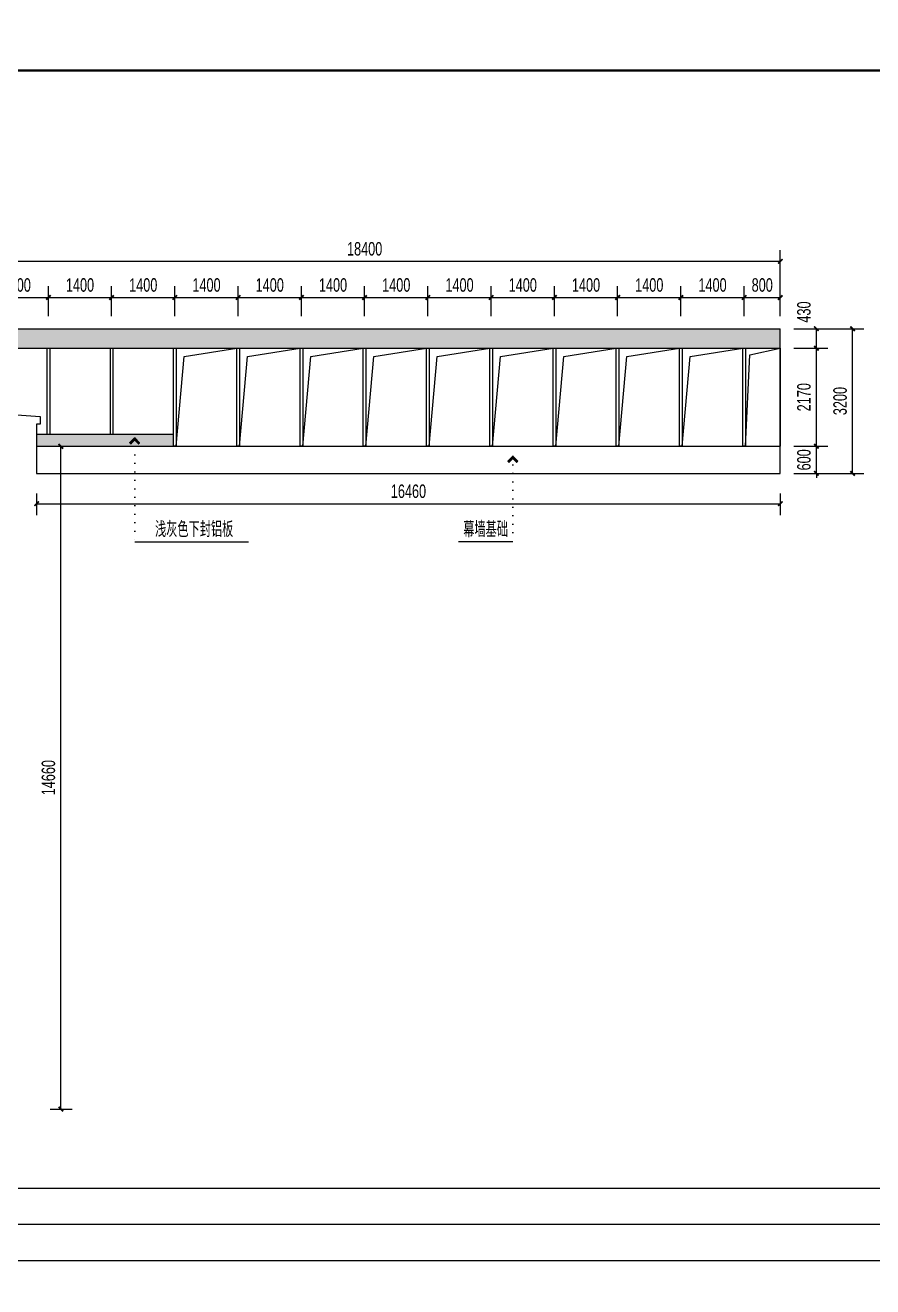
# Model space of a CAD drawing. Extents: x -3 to 440502, y -49243 to 59402.
# Drawn here: x 317908 to 336667, y 31498 to 59402 of the extents above; entities that cross this region are included whole.
import ezdxf

# ---------------------------------------------------------------- set-up
doc = ezdxf.new("R2010")
doc.units = 0
doc.header["$LTSCALE"] = 1000
doc.header["$MEASUREMENT"] = 0
doc.linetypes.add('DOT2', pattern=[0.125, 0, -0.125])
for name, color, linetype in [('01-标注_尺寸', 124, 'Continuous'), ('01-标注_符号', 200, 'Continuous'), ('02-TEXT_标注', 130, 'Continuous'), ('05-填充_18', 18, 'Continuous'), ('A-0-图名图例', 2, 'Continuous'), ('A-C_窗', 140, 'Continuous'), ('A-SUR_看线', 231, 'Continuous'), ('E-立面', 255, 'Continuous')]:
    doc.layers.add(name, color=color, linetype=linetype)
doc.styles.add('_TCH_DIM_T3', font='ros.shx', dxfattribs={"width": 0.705882, "bigfont": 'jd.shx'})
doc.styles.add('_TCH_LABEL', font='ROS1', dxfattribs={"width": 0.75, "bigfont": 'JD'})
doc.styles.add('logo-3', font='', dxfattribs={"width": 0.8})
doc.styles.get('logo-3').set_extended_font_data('SimSun')
doc.dimstyles.new('_TCH_ARCH&&100', dxfattribs={"dimtxt": 297.5, "dimasz": 100, "dimexe": 250, "dimexo": 300, "dimgap": 126.25, "dimtad": 1, "dimdec": 0, "dimzin": 0, "dimdsep": 46, "dimtxsty": '_TCH_DIM_T3', "dimblk": 'ARCHTICK', "dimcen": 0.09, "dimclrt": 7, "dimazin": 2, "dimtfac": 1, "dimtdec": 0, "dimtix": 1, "dimtmove": 2, "dimatfit": 3, "dimfxl": 0, "dimtolj": 1, "dimtzin": 0, "dimarcsym": 0})
doc.dimstyles.new('副本 ISO-1', dxfattribs={"dimtxt": 2.5, "dimasz": 1.5, "dimexe": 1.25, "dimexo": 0.625, "dimtad": 1, "dimdec": 0, "dimtxsty": 'logo-3', "dimblk": 'ARCHTICK', "dimcen": 2.5, "dimdle": 1, "dimadec": 0, "dimazin": 0, "dimtfac": 1, "dimtdec": 0, "dimtix": 1, "dimtmove": 0, "dimatfit": 3, "dimldrblk": 'AR', "dimfxl": 0, "dimarcsym": 0})

# ---------------------------------------------------------------- blocks, each defined once
blk = doc.blocks.new('图框-A1')
for points, const_width in [([(0, 0), (841, 0), (841, 594), (0, 594)], 0.05), ([(766, 584), (25, 584), (25, 10), (766, 10)], 0.5)]:
    blk.add_lwpolyline(points, close=True, dxfattribs=dict(const_width=const_width))
blk = doc.blocks.new('*U85')
for p, q in [((0, 1600), (36180, 1600)), ((0, 800), (36180, 800)), ((0, 0), (36180, 0))]:
    blk.add_line(p, q)
blk = doc.blocks.new('_ArchTick')
at = {"color": 0, "linetype": 'ByBlock', "const_width": 0.4}
blk.add_lwpolyline([(-0.5, -0.5), (0.5, 0.5)], dxfattribs=at)
blk = doc.blocks.new('*X16')
at = {"color": 0}
for p, q in [((-1012.31, 1692.725), (-1012.286, 1692.725)), ((-1012.31, 1692.72), (-1012.31, 1692.725)), ((-1012.309, 1692.726), (-1012.287, 1692.726)), ((-1012.309, 1692.719), (-1012.309, 1692.726)), ((-1012.308, 1692.727), (-1012.288, 1692.727)), ((-1012.308, 1692.718), (-1012.308, 1692.727)), ((-1012.307, 1692.728), (-1012.289, 1692.728)), ((-1012.307, 1692.717), (-1012.307, 1692.728)), ((-1012.306, 1692.729), (-1012.29, 1692.729)), ((-1012.306, 1692.716), (-1012.306, 1692.729)), ((-1012.305, 1692.73), (-1012.291, 1692.73)), ((-1012.305, 1692.715), (-1012.305, 1692.73)), ((-1012.304, 1692.731), (-1012.292, 1692.731)), ((-1012.304, 1692.714), (-1012.304, 1692.731)), ((-1012.303, 1692.732), (-1012.293, 1692.732)), ((-1012.303, 1692.713), (-1012.303, 1692.732)), ((-1012.302, 1692.733), (-1012.294, 1692.733)), ((-1012.302, 1692.712), (-1012.302, 1692.733)), ((-1012.301, 1692.734), (-1012.295, 1692.734)), ((-1012.301, 1692.711), (-1012.301, 1692.734)), ((-1012.3, 1692.735), (-1012.296, 1692.735)), ((-1012.3, 1692.71), (-1012.3, 1692.735)), ((-1012.299, 1692.736), (-1012.297, 1692.736)), ((-1012.299, 1692.709), (-1012.299, 1692.736)), ((-1012.298, 1692.708), (-1012.298, 1692.736)), ((-1012.297, 1692.707), (-1012.297, 1692.735)), ((-1012.296, 1692.706), (-1012.296, 1692.734)), ((-1012.295, 1692.705), (-1012.295, 1692.733)), ((-1012.294, 1692.704), (-1012.294, 1692.732)), ((-1012.293, 1692.703), (-1012.293, 1692.731)), ((-1012.292, 1692.702), (-1012.292, 1692.73)), ((-1012.291, 1692.701), (-1012.291, 1692.729)), ((-1012.29, 1692.7), (-1012.29, 1692.728)), ((-1012.289, 1692.699), (-1012.289, 1692.727)), ((-1012.288, 1692.698), (-1012.288, 1692.726)), ((-1012.287, 1692.697), (-1012.287, 1692.725)), ((-1012.312, 1692.723), (-1012.284, 1692.723)), ((-1012.312, 1692.722), (-1012.312, 1692.723)), ((-1012.312, 1692.618), (-1012.283, 1692.618)), ((-1012.312, 1692.617), (-1012.312, 1692.618)), ((-1012.311, 1692.724), (-1012.285, 1692.724)), ((-1012.311, 1692.721), (-1012.311, 1692.724)), ((-1012.311, 1692.722), (-1012.283, 1692.722)), ((-1012.311, 1692.619), (-1012.282, 1692.619)), ((-1012.311, 1692.616), (-1012.311, 1692.619)), ((-1012.311, 1692.617), (-1012.284, 1692.617)), ((-1012.31, 1692.721), (-1012.282, 1692.721)), ((-1012.31, 1692.62), (-1012.281, 1692.62)), ((-1012.31, 1692.615), (-1012.31, 1692.62)), ((-1012.31, 1692.616), (-1012.285, 1692.616)), ((-1012.309, 1692.72), (-1012.281, 1692.72)), ((-1012.309, 1692.621), (-1012.28, 1692.621)), ((-1012.309, 1692.614), (-1012.309, 1692.621)), ((-1012.309, 1692.615), (-1012.286, 1692.615)), ((-1012.308, 1692.719), (-1012.28, 1692.719)), ((-1012.308, 1692.622), (-1012.279, 1692.622)), ((-1012.308, 1692.613), (-1012.308, 1692.622)), ((-1012.308, 1692.614), (-1012.287, 1692.614)), ((-1012.307, 1692.718), (-1012.279, 1692.718)), ((-1012.307, 1692.623), (-1012.278, 1692.623)), ((-1012.307, 1692.612), (-1012.307, 1692.623)), ((-1012.307, 1692.613), (-1012.288, 1692.613)), ((-1012.306, 1692.717), (-1012.278, 1692.717)), ((-1012.306, 1692.624), (-1012.277, 1692.624)), ((-1012.306, 1692.611), (-1012.306, 1692.624)), ((-1012.306, 1692.612), (-1012.289, 1692.612)), ((-1012.305, 1692.716), (-1012.277, 1692.716)), ((-1012.305, 1692.625), (-1012.276, 1692.625)), ((-1012.305, 1692.61), (-1012.305, 1692.625)), ((-1012.305, 1692.611), (-1012.29, 1692.611)), ((-1012.304, 1692.715), (-1012.276, 1692.715)), ((-1012.304, 1692.626), (-1012.275, 1692.626)), ((-1012.304, 1692.609), (-1012.304, 1692.626)), ((-1012.304, 1692.61), (-1012.291, 1692.61)), ((-1012.303, 1692.714), (-1012.275, 1692.714)), ((-1012.303, 1692.627), (-1012.274, 1692.627)), ((-1012.303, 1692.608), (-1012.303, 1692.627)), ((-1012.303, 1692.609), (-1012.292, 1692.609)), ((-1012.302, 1692.713), (-1012.274, 1692.713)), ((-1012.302, 1692.628), (-1012.273, 1692.628)), ((-1012.302, 1692.607), (-1012.302, 1692.628)), ((-1012.302, 1692.608), (-1012.293, 1692.608)), ((-1012.301, 1692.712), (-1012.273, 1692.712)), ((-1012.301, 1692.629), (-1012.272, 1692.629)), ((-1012.301, 1692.606), (-1012.301, 1692.629)), ((-1012.301, 1692.607), (-1012.294, 1692.607)), ((-1012.3, 1692.711), (-1012.272, 1692.711)), ((-1012.3, 1692.63), (-1012.271, 1692.63)), ((-1012.3, 1692.605), (-1012.3, 1692.63)), ((-1012.3, 1692.606), (-1012.295, 1692.606)), ((-1012.299, 1692.71), (-1012.271, 1692.71)), ((-1012.299, 1692.631), (-1012.27, 1692.631)), ((-1012.299, 1692.604), (-1012.299, 1692.631)), ((-1012.299, 1692.605), (-1012.296, 1692.605)), ((-1012.298, 1692.709), (-1012.27, 1692.709)), ((-1012.298, 1692.632), (-1012.269, 1692.632)), ((-1012.298, 1692.603), (-1012.298, 1692.632)), ((-1012.298, 1692.604), (-1012.297, 1692.604)), ((-1012.297, 1692.708), (-1012.269, 1692.708)), ((-1012.297, 1692.633), (-1012.268, 1692.633)), ((-1012.297, 1692.604), (-1012.297, 1692.633)), ((-1012.296, 1692.707), (-1012.268, 1692.707)), ((-1012.296, 1692.634), (-1012.267, 1692.634)), ((-1012.296, 1692.605), (-1012.296, 1692.634)), ((-1012.295, 1692.706), (-1012.267, 1692.706)), ((-1012.295, 1692.635), (-1012.266, 1692.635)), ((-1012.295, 1692.606), (-1012.295, 1692.635)), ((-1012.294, 1692.705), (-1012.266, 1692.705)), ((-1012.294, 1692.636), (-1012.265, 1692.636)), ((-1012.294, 1692.607), (-1012.294, 1692.636)), ((-1012.293, 1692.704), (-1012.265, 1692.704)), ((-1012.293, 1692.637), (-1012.264, 1692.637)), ((-1012.293, 1692.608), (-1012.293, 1692.637)), ((-1012.292, 1692.703), (-1012.264, 1692.703)), ((-1012.292, 1692.638), (-1012.263, 1692.638)), ((-1012.292, 1692.609), (-1012.292, 1692.638)), ((-1012.291, 1692.702), (-1012.263, 1692.702)), ((-1012.291, 1692.639), (-1012.262, 1692.639)), ((-1012.291, 1692.61), (-1012.291, 1692.639)), ((-1012.29, 1692.701), (-1012.262, 1692.701)), ((-1012.29, 1692.64), (-1012.261, 1692.64)), ((-1012.29, 1692.611), (-1012.29, 1692.64)), ((-1012.289, 1692.7), (-1012.261, 1692.7)), ((-1012.289, 1692.641), (-1012.26, 1692.641)), ((-1012.289, 1692.612), (-1012.289, 1692.641)), ((-1012.288, 1692.699), (-1012.26, 1692.699)), ((-1012.288, 1692.642), (-1012.259, 1692.642)), ((-1012.288, 1692.613), (-1012.288, 1692.642)), ((-1012.287, 1692.698), (-1012.259, 1692.698)), ((-1012.287, 1692.643), (-1012.258, 1692.643)), ((-1012.287, 1692.614), (-1012.287, 1692.643)), ((-1012.286, 1692.696), (-1012.286, 1692.724)), ((-1012.286, 1692.697), (-1012.258, 1692.697)), ((-1012.286, 1692.644), (-1012.257, 1692.644)), ((-1012.286, 1692.615), (-1012.286, 1692.644)), ((-1012.285, 1692.695), (-1012.285, 1692.723)), ((-1012.285, 1692.696), (-1012.257, 1692.696)), ((-1012.285, 1692.645), (-1012.256, 1692.645)), ((-1012.285, 1692.616), (-1012.285, 1692.645)), ((-1012.284, 1692.694), (-1012.284, 1692.722)), ((-1012.284, 1692.695), (-1012.256, 1692.695)), ((-1012.284, 1692.646), (-1012.255, 1692.646)), ((-1012.284, 1692.617), (-1012.284, 1692.646)), ((-1012.283, 1692.693), (-1012.283, 1692.721)), ((-1012.283, 1692.694), (-1012.255, 1692.694)), ((-1012.283, 1692.647), (-1012.254, 1692.647)), ((-1012.283, 1692.618), (-1012.283, 1692.647)), ((-1012.282, 1692.692), (-1012.282, 1692.72)), ((-1012.282, 1692.693), (-1012.254, 1692.693)), ((-1012.282, 1692.648), (-1012.253, 1692.648)), ((-1012.282, 1692.619), (-1012.282, 1692.648)), ((-1012.281, 1692.691), (-1012.281, 1692.719)), ((-1012.281, 1692.692), (-1012.253, 1692.692)), ((-1012.281, 1692.649), (-1012.252, 1692.649)), ((-1012.281, 1692.62), (-1012.281, 1692.649)), ((-1012.28, 1692.69), (-1012.28, 1692.718)), ((-1012.28, 1692.691), (-1012.252, 1692.691)), ((-1012.28, 1692.65), (-1012.251, 1692.65)), ((-1012.28, 1692.621), (-1012.28, 1692.65)), ((-1012.279, 1692.689), (-1012.279, 1692.717)), ((-1012.279, 1692.69), (-1012.251, 1692.69)), ((-1012.279, 1692.651), (-1012.25, 1692.651)), ((-1012.279, 1692.622), (-1012.279, 1692.651)), ((-1012.278, 1692.688), (-1012.278, 1692.716)), ((-1012.278, 1692.689), (-1012.25, 1692.689)), ((-1012.278, 1692.652), (-1012.249, 1692.652)), ((-1012.278, 1692.623), (-1012.278, 1692.652)), ((-1012.277, 1692.687), (-1012.277, 1692.715)), ((-1012.277, 1692.688), (-1012.249, 1692.688)), ((-1012.277, 1692.653), (-1012.248, 1692.653)), ((-1012.277, 1692.624), (-1012.277, 1692.653)), ((-1012.276, 1692.686), (-1012.276, 1692.714)), ((-1012.276, 1692.687), (-1012.248, 1692.687)), ((-1012.276, 1692.654), (-1012.247, 1692.654)), ((-1012.276, 1692.625), (-1012.276, 1692.654)), ((-1012.275, 1692.685), (-1012.275, 1692.713)), ((-1012.275, 1692.686), (-1012.247, 1692.686)), ((-1012.275, 1692.655), (-1012.246, 1692.655)), ((-1012.275, 1692.626), (-1012.275, 1692.655)), ((-1012.274, 1692.684), (-1012.274, 1692.712)), ((-1012.274, 1692.685), (-1012.246, 1692.685)), ((-1012.274, 1692.656), (-1012.245, 1692.656)), ((-1012.274, 1692.627), (-1012.274, 1692.656)), ((-1012.273, 1692.683), (-1012.273, 1692.711)), ((-1012.273, 1692.684), (-1012.245, 1692.684)), ((-1012.273, 1692.657), (-1012.244, 1692.657)), ((-1012.273, 1692.628), (-1012.273, 1692.657)), ((-1012.272, 1692.682), (-1012.272, 1692.71)), ((-1012.272, 1692.683), (-1012.244, 1692.683)), ((-1012.272, 1692.658), (-1012.243, 1692.658)), ((-1012.272, 1692.629), (-1012.272, 1692.658)), ((-1012.271, 1692.681), (-1012.271, 1692.709)), ((-1012.271, 1692.682), (-1012.243, 1692.682)), ((-1012.271, 1692.659), (-1012.242, 1692.659)), ((-1012.271, 1692.63), (-1012.271, 1692.659)), ((-1012.27, 1692.68), (-1012.27, 1692.708)), ((-1012.27, 1692.681), (-1012.242, 1692.681)), ((-1012.27, 1692.66), (-1012.241, 1692.66)), ((-1012.27, 1692.631), (-1012.27, 1692.66)), ((-1012.269, 1692.679), (-1012.269, 1692.707)), ((-1012.269, 1692.68), (-1012.241, 1692.68)), ((-1012.269, 1692.661), (-1012.24, 1692.661)), ((-1012.269, 1692.632), (-1012.269, 1692.661)), ((-1012.268, 1692.678), (-1012.268, 1692.706)), ((-1012.268, 1692.679), (-1012.24, 1692.679)), ((-1012.268, 1692.662), (-1012.239, 1692.662)), ((-1012.268, 1692.633), (-1012.268, 1692.662)), ((-1012.267, 1692.677), (-1012.267, 1692.705)), ((-1012.267, 1692.678), (-1012.239, 1692.678)), ((-1012.267, 1692.663), (-1012.238, 1692.663)), ((-1012.267, 1692.634), (-1012.267, 1692.663)), ((-1012.266, 1692.676), (-1012.266, 1692.704)), ((-1012.266, 1692.677), (-1012.238, 1692.677)), ((-1012.266, 1692.664), (-1012.237, 1692.664)), ((-1012.266, 1692.635), (-1012.266, 1692.664)), ((-1012.265, 1692.675), (-1012.265, 1692.703)), ((-1012.265, 1692.676), (-1012.237, 1692.676)), ((-1012.265, 1692.665), (-1012.236, 1692.665)), ((-1012.265, 1692.636), (-1012.265, 1692.665)), ((-1012.264, 1692.674), (-1012.264, 1692.702)), ((-1012.264, 1692.675), (-1012.236, 1692.675)), ((-1012.264, 1692.666), (-1012.235, 1692.666)), ((-1012.264, 1692.637), (-1012.264, 1692.666)), ((-1012.263, 1692.673), (-1012.263, 1692.701)), ((-1012.263, 1692.674), (-1012.235, 1692.674)), ((-1012.263, 1692.667), (-1012.234, 1692.667)), ((-1012.263, 1692.638), (-1012.263, 1692.667)), ((-1012.262, 1692.672), (-1012.262, 1692.7)), ((-1012.262, 1692.673), (-1012.234, 1692.673)), ((-1012.262, 1692.668), (-1012.233, 1692.668)), ((-1012.262, 1692.639), (-1012.262, 1692.668)), ((-1012.261, 1692.671), (-1012.261, 1692.699)), ((-1012.261, 1692.672), (-1012.233, 1692.672)), ((-1012.261, 1692.669), (-1012.232, 1692.669)), ((-1012.261, 1692.64), (-1012.261, 1692.669)), ((-1012.26, 1692.67), (-1012.26, 1692.698)), ((-1012.26, 1692.671), (-1012.232, 1692.671)), ((-1012.26, 1692.67), (-1012.231, 1692.67)), ((-1012.26, 1692.641), (-1012.26, 1692.67)), ((-1012.259, 1692.642), (-1012.259, 1692.697)), ((-1012.258, 1692.643), (-1012.258, 1692.696)), ((-1012.257, 1692.644), (-1012.257, 1692.695)), ((-1012.256, 1692.645), (-1012.256, 1692.694)), ((-1012.255, 1692.646), (-1012.255, 1692.693)), ((-1012.254, 1692.647), (-1012.254, 1692.692)), ((-1012.253, 1692.648), (-1012.253, 1692.691)), ((-1012.252, 1692.649), (-1012.252, 1692.69)), ((-1012.251, 1692.65), (-1012.251, 1692.689)), ((-1012.25, 1692.651), (-1012.25, 1692.688)), ((-1012.249, 1692.652), (-1012.249, 1692.687)), ((-1012.248, 1692.653), (-1012.248, 1692.686)), ((-1012.247, 1692.654), (-1012.247, 1692.685)), ((-1012.246, 1692.655), (-1012.246, 1692.684)), ((-1012.245, 1692.656), (-1012.245, 1692.683)), ((-1012.244, 1692.657), (-1012.244, 1692.682)), ((-1012.243, 1692.658), (-1012.243, 1692.681)), ((-1012.242, 1692.659), (-1012.242, 1692.68)), ((-1012.241, 1692.66), (-1012.241, 1692.679)), ((-1012.24, 1692.661), (-1012.24, 1692.678)), ((-1012.239, 1692.662), (-1012.239, 1692.677)), ((-1012.238, 1692.663), (-1012.238, 1692.676)), ((-1012.237, 1692.664), (-1012.237, 1692.675)), ((-1012.236, 1692.665), (-1012.236, 1692.674)), ((-1012.235, 1692.666), (-1012.235, 1692.673)), ((-1012.234, 1692.667), (-1012.234, 1692.672)), ((-1012.233, 1692.668), (-1012.233, 1692.671)), ((-1012.232, 1692.669), (-1012.232, 1692.67))]:
    blk.add_line(p, q, dxfattribs=at)
blk = doc.blocks.new('A-ARROW')
blk.add_lwpolyline([(0.081, 0.052), (0.067, 0.067), (0, 0), (0.067, -0.067), (0.081, -0.052), (0.028, 0)], close=True)
at = {"rotation": 180}
blk.add_blockref('*X16', (-1012.231, 1692.67), dxfattribs=at)
blk = doc.blocks.new('AR')
at = {"xscale": -21.59999999986031, "yscale": 21.59999999999127, "zscale": 21.6, "rotation": 359.9999997162888}
blk.add_blockref('A-ARROW', (0, 0), dxfattribs=at)
blk = doc.blocks.new('*D705')
at = {"layer": '01-标注_尺寸', "color": 0, "lineweight": -2, "transparency": 16777216}
for p, q in [((317020, 52965), (317020, 53630)), ((318420, 52965), (318420, 53630)), ((317020, 53380), (318420, 53380))]:
    blk.add_line(p, q, dxfattribs=at)
at = {"layer": 'Defpoints', "color": 0, "transparency": 16777216}
for p in [(318420, 53380), (317020, 52665), (318420, 52665)]:
    blk.add_point(p, dxfattribs=at)
at = {"layer": '01-标注_尺寸', "color": 0, "lineweight": -2, "transparency": 16777216, "xscale": 100, "yscale": 100, "zscale": 100, "rotation": 180}
blk.add_blockref('_ArchTick', (317020, 53380), dxfattribs=at)
at = {"layer": '01-标注_尺寸', "color": 0, "lineweight": -2, "transparency": 16777216, "xscale": 100, "yscale": 100, "zscale": 100}
blk.add_blockref('_ArchTick', (318420, 53380), dxfattribs=at)
at = {"layer": '01-标注_尺寸', "color": 7, "transparency": 16777216, "insert": (317720, 53655), "char_height": 297.5, "attachment_point": 5, "style": '_TCH_DIM_T3'}
blk.add_mtext('\\A1;1400', dxfattribs=at)
blk = doc.blocks.new('*D706')
at = {"layer": '01-标注_尺寸', "color": 0, "lineweight": -2, "transparency": 16777216}
for p, q in [((318420, 52965), (318420, 53630)), ((319820, 52965), (319820, 53630)), ((318420, 53380), (319820, 53380))]:
    blk.add_line(p, q, dxfattribs=at)
at = {"layer": 'Defpoints', "color": 0, "transparency": 16777216}
for p in [(319820, 53380), (318420, 52665), (319820, 52665)]:
    blk.add_point(p, dxfattribs=at)
at = {"layer": '01-标注_尺寸', "color": 0, "lineweight": -2, "transparency": 16777216, "xscale": 100, "yscale": 100, "zscale": 100, "rotation": 180}
blk.add_blockref('_ArchTick', (318420, 53380), dxfattribs=at)
at = {"layer": '01-标注_尺寸', "color": 0, "lineweight": -2, "transparency": 16777216, "xscale": 100, "yscale": 100, "zscale": 100}
blk.add_blockref('_ArchTick', (319820, 53380), dxfattribs=at)
at = {"layer": '01-标注_尺寸', "color": 7, "transparency": 16777216, "insert": (319120, 53655), "char_height": 297.5, "attachment_point": 5, "style": '_TCH_DIM_T3'}
blk.add_mtext('\\A1;1400', dxfattribs=at)
blk = doc.blocks.new('*D707')
at = {"layer": '01-标注_尺寸', "color": 0, "lineweight": -2, "transparency": 16777216}
for p, q in [((319820, 52965), (319820, 53630)), ((321220, 52965), (321220, 53630)), ((319820, 53380), (321220, 53380))]:
    blk.add_line(p, q, dxfattribs=at)
at = {"layer": 'Defpoints', "color": 0, "transparency": 16777216}
for p in [(321220, 53380), (319820, 52665), (321220, 52665)]:
    blk.add_point(p, dxfattribs=at)
at = {"layer": '01-标注_尺寸', "color": 0, "lineweight": -2, "transparency": 16777216, "xscale": 100, "yscale": 100, "zscale": 100, "rotation": 180}
blk.add_blockref('_ArchTick', (319820, 53380), dxfattribs=at)
at = {"layer": '01-标注_尺寸', "color": 0, "lineweight": -2, "transparency": 16777216, "xscale": 100, "yscale": 100, "zscale": 100}
blk.add_blockref('_ArchTick', (321220, 53380), dxfattribs=at)
at = {"layer": '01-标注_尺寸', "color": 7, "transparency": 16777216, "insert": (320520, 53655), "char_height": 297.5, "attachment_point": 5, "style": '_TCH_DIM_T3'}
blk.add_mtext('\\A1;1400', dxfattribs=at)
blk = doc.blocks.new('*D708')
at = {"layer": '01-标注_尺寸', "color": 0, "lineweight": -2, "transparency": 16777216}
for p, q in [((321220, 52965), (321220, 53630)), ((322620, 52965), (322620, 53630)), ((321220, 53380), (322620, 53380))]:
    blk.add_line(p, q, dxfattribs=at)
at = {"layer": 'Defpoints', "color": 0, "transparency": 16777216}
for p in [(322620, 53380), (321220, 52665), (322620, 52665)]:
    blk.add_point(p, dxfattribs=at)
at = {"layer": '01-标注_尺寸', "color": 0, "lineweight": -2, "transparency": 16777216, "xscale": 100, "yscale": 100, "zscale": 100, "rotation": 180}
blk.add_blockref('_ArchTick', (321220, 53380), dxfattribs=at)
at = {"layer": '01-标注_尺寸', "color": 0, "lineweight": -2, "transparency": 16777216, "xscale": 100, "yscale": 100, "zscale": 100}
blk.add_blockref('_ArchTick', (322620, 53380), dxfattribs=at)
at = {"layer": '01-标注_尺寸', "color": 7, "transparency": 16777216, "insert": (321920, 53655), "char_height": 297.5, "attachment_point": 5, "style": '_TCH_DIM_T3'}
blk.add_mtext('\\A1;1400', dxfattribs=at)
blk = doc.blocks.new('*D709')
at = {"layer": '01-标注_尺寸', "color": 0, "lineweight": -2, "transparency": 16777216}
for p, q in [((322620, 52965), (322620, 53630)), ((324020, 52965), (324020, 53630)), ((322620, 53380), (324020, 53380))]:
    blk.add_line(p, q, dxfattribs=at)
at = {"layer": 'Defpoints', "color": 0, "transparency": 16777216}
for p in [(324020, 53380), (322620, 52665), (324020, 52665)]:
    blk.add_point(p, dxfattribs=at)
at = {"layer": '01-标注_尺寸', "color": 0, "lineweight": -2, "transparency": 16777216, "xscale": 100, "yscale": 100, "zscale": 100, "rotation": 180}
blk.add_blockref('_ArchTick', (322620, 53380), dxfattribs=at)
at = {"layer": '01-标注_尺寸', "color": 0, "lineweight": -2, "transparency": 16777216, "xscale": 100, "yscale": 100, "zscale": 100}
blk.add_blockref('_ArchTick', (324020, 53380), dxfattribs=at)
at = {"layer": '01-标注_尺寸', "color": 7, "transparency": 16777216, "insert": (323320, 53655), "char_height": 297.5, "attachment_point": 5, "style": '_TCH_DIM_T3'}
blk.add_mtext('\\A1;1400', dxfattribs=at)
blk = doc.blocks.new('*D710')
at = {"layer": '01-标注_尺寸', "color": 0, "lineweight": -2, "transparency": 16777216}
for p, q in [((324020, 52965), (324020, 53630)), ((325420, 52965), (325420, 53630)), ((324020, 53380), (325420, 53380))]:
    blk.add_line(p, q, dxfattribs=at)
at = {"layer": 'Defpoints', "color": 0, "transparency": 16777216}
for p in [(325420, 53380), (324020, 52665), (325420, 52665)]:
    blk.add_point(p, dxfattribs=at)
at = {"layer": '01-标注_尺寸', "color": 0, "lineweight": -2, "transparency": 16777216, "xscale": 100, "yscale": 100, "zscale": 100, "rotation": 180}
blk.add_blockref('_ArchTick', (324020, 53380), dxfattribs=at)
at = {"layer": '01-标注_尺寸', "color": 0, "lineweight": -2, "transparency": 16777216, "xscale": 100, "yscale": 100, "zscale": 100}
blk.add_blockref('_ArchTick', (325420, 53380), dxfattribs=at)
at = {"layer": '01-标注_尺寸', "color": 7, "transparency": 16777216, "insert": (324720, 53655), "char_height": 297.5, "attachment_point": 5, "style": '_TCH_DIM_T3'}
blk.add_mtext('\\A1;1400', dxfattribs=at)
blk = doc.blocks.new('*D711')
at = {"layer": '01-标注_尺寸', "color": 0, "lineweight": -2, "transparency": 16777216}
for p, q in [((325420, 52965), (325420, 53630)), ((326820, 52965), (326820, 53630)), ((325420, 53380), (326820, 53380))]:
    blk.add_line(p, q, dxfattribs=at)
at = {"layer": 'Defpoints', "color": 0, "transparency": 16777216}
for p in [(326820, 53380), (325420, 52665), (326820, 52665)]:
    blk.add_point(p, dxfattribs=at)
at = {"layer": '01-标注_尺寸', "color": 0, "lineweight": -2, "transparency": 16777216, "xscale": 100, "yscale": 100, "zscale": 100, "rotation": 180}
blk.add_blockref('_ArchTick', (325420, 53380), dxfattribs=at)
at = {"layer": '01-标注_尺寸', "color": 0, "lineweight": -2, "transparency": 16777216, "xscale": 100, "yscale": 100, "zscale": 100}
blk.add_blockref('_ArchTick', (326820, 53380), dxfattribs=at)
at = {"layer": '01-标注_尺寸', "color": 7, "transparency": 16777216, "insert": (326120, 53655), "char_height": 297.5, "attachment_point": 5, "style": '_TCH_DIM_T3'}
blk.add_mtext('\\A1;1400', dxfattribs=at)
blk = doc.blocks.new('*D712')
at = {"layer": '01-标注_尺寸', "color": 0, "lineweight": -2, "transparency": 16777216}
for p, q in [((326820, 52965), (326820, 53630)), ((328220, 52965), (328220, 53630)), ((326820, 53380), (328220, 53380))]:
    blk.add_line(p, q, dxfattribs=at)
at = {"layer": 'Defpoints', "color": 0, "transparency": 16777216}
for p in [(328220, 53380), (326820, 52665), (328220, 52665)]:
    blk.add_point(p, dxfattribs=at)
at = {"layer": '01-标注_尺寸', "color": 0, "lineweight": -2, "transparency": 16777216, "xscale": 100, "yscale": 100, "zscale": 100, "rotation": 180}
blk.add_blockref('_ArchTick', (326820, 53380), dxfattribs=at)
at = {"layer": '01-标注_尺寸', "color": 0, "lineweight": -2, "transparency": 16777216, "xscale": 100, "yscale": 100, "zscale": 100}
blk.add_blockref('_ArchTick', (328220, 53380), dxfattribs=at)
at = {"layer": '01-标注_尺寸', "color": 7, "transparency": 16777216, "insert": (327520, 53655), "char_height": 297.5, "attachment_point": 5, "style": '_TCH_DIM_T3'}
blk.add_mtext('\\A1;1400', dxfattribs=at)
blk = doc.blocks.new('*D713')
at = {"layer": '01-标注_尺寸', "color": 0, "lineweight": -2, "transparency": 16777216}
for p, q in [((328220, 52965), (328220, 53630)), ((329620, 52965), (329620, 53630)), ((328220, 53380), (329620, 53380))]:
    blk.add_line(p, q, dxfattribs=at)
at = {"layer": 'Defpoints', "color": 0, "transparency": 16777216}
for p in [(329620, 53380), (328220, 52665), (329620, 52665)]:
    blk.add_point(p, dxfattribs=at)
at = {"layer": '01-标注_尺寸', "color": 0, "lineweight": -2, "transparency": 16777216, "xscale": 100, "yscale": 100, "zscale": 100, "rotation": 180}
blk.add_blockref('_ArchTick', (328220, 53380), dxfattribs=at)
at = {"layer": '01-标注_尺寸', "color": 0, "lineweight": -2, "transparency": 16777216, "xscale": 100, "yscale": 100, "zscale": 100}
blk.add_blockref('_ArchTick', (329620, 53380), dxfattribs=at)
at = {"layer": '01-标注_尺寸', "color": 7, "transparency": 16777216, "insert": (328920, 53655), "char_height": 297.5, "attachment_point": 5, "style": '_TCH_DIM_T3'}
blk.add_mtext('\\A1;1400', dxfattribs=at)
blk = doc.blocks.new('*D714')
at = {"layer": '01-标注_尺寸', "color": 0, "lineweight": -2, "transparency": 16777216}
for p, q in [((329620, 52965), (329620, 53630)), ((331020, 52965), (331020, 53630)), ((329620, 53380), (331020, 53380))]:
    blk.add_line(p, q, dxfattribs=at)
at = {"layer": 'Defpoints', "color": 0, "transparency": 16777216}
for p in [(331020, 53380), (329620, 52665), (331020, 52665)]:
    blk.add_point(p, dxfattribs=at)
at = {"layer": '01-标注_尺寸', "color": 0, "lineweight": -2, "transparency": 16777216, "xscale": 100, "yscale": 100, "zscale": 100, "rotation": 180}
blk.add_blockref('_ArchTick', (329620, 53380), dxfattribs=at)
at = {"layer": '01-标注_尺寸', "color": 0, "lineweight": -2, "transparency": 16777216, "xscale": 100, "yscale": 100, "zscale": 100}
blk.add_blockref('_ArchTick', (331020, 53380), dxfattribs=at)
at = {"layer": '01-标注_尺寸', "color": 7, "transparency": 16777216, "insert": (330320, 53655), "char_height": 297.5, "attachment_point": 5, "style": '_TCH_DIM_T3'}
blk.add_mtext('\\A1;1400', dxfattribs=at)
blk = doc.blocks.new('*D715')
at = {"layer": '01-标注_尺寸', "color": 0, "lineweight": -2, "transparency": 16777216}
for p, q in [((331020, 52965), (331020, 53630)), ((332420, 52965), (332420, 53630)), ((331020, 53380), (332420, 53380))]:
    blk.add_line(p, q, dxfattribs=at)
at = {"layer": 'Defpoints', "color": 0, "transparency": 16777216}
for p in [(332420, 53380), (331020, 52665), (332420, 52665)]:
    blk.add_point(p, dxfattribs=at)
at = {"layer": '01-标注_尺寸', "color": 0, "lineweight": -2, "transparency": 16777216, "xscale": 100, "yscale": 100, "zscale": 100, "rotation": 180}
blk.add_blockref('_ArchTick', (331020, 53380), dxfattribs=at)
at = {"layer": '01-标注_尺寸', "color": 0, "lineweight": -2, "transparency": 16777216, "xscale": 100, "yscale": 100, "zscale": 100}
blk.add_blockref('_ArchTick', (332420, 53380), dxfattribs=at)
at = {"layer": '01-标注_尺寸', "color": 7, "transparency": 16777216, "insert": (331720, 53655), "char_height": 297.5, "attachment_point": 5, "style": '_TCH_DIM_T3'}
blk.add_mtext('\\A1;1400', dxfattribs=at)
blk = doc.blocks.new('*D716')
at = {"layer": '01-标注_尺寸', "color": 0, "lineweight": -2, "transparency": 16777216}
for p, q in [((332420, 52965), (332420, 53630)), ((333820, 52965), (333820, 53630)), ((332420, 53380), (333820, 53380))]:
    blk.add_line(p, q, dxfattribs=at)
at = {"layer": 'Defpoints', "color": 0, "transparency": 16777216}
for p in [(333820, 53380), (332420, 52665), (333820, 52665)]:
    blk.add_point(p, dxfattribs=at)
at = {"layer": '01-标注_尺寸', "color": 0, "lineweight": -2, "transparency": 16777216, "xscale": 100, "yscale": 100, "zscale": 100, "rotation": 180}
blk.add_blockref('_ArchTick', (332420, 53380), dxfattribs=at)
at = {"layer": '01-标注_尺寸', "color": 0, "lineweight": -2, "transparency": 16777216, "xscale": 100, "yscale": 100, "zscale": 100}
blk.add_blockref('_ArchTick', (333820, 53380), dxfattribs=at)
at = {"layer": '01-标注_尺寸', "color": 7, "transparency": 16777216, "insert": (333120, 53655), "char_height": 297.5, "attachment_point": 5, "style": '_TCH_DIM_T3'}
blk.add_mtext('\\A1;1400', dxfattribs=at)
blk = doc.blocks.new('*D717')
at = {"layer": '01-标注_尺寸', "color": 0, "lineweight": -2, "transparency": 16777216}
for p, q in [((333820, 52965), (333820, 53630)), ((334620, 52965), (334620, 53630)), ((333820, 53380), (334620, 53380))]:
    blk.add_line(p, q, dxfattribs=at)
at = {"layer": 'Defpoints', "color": 0, "transparency": 16777216}
for p in [(334620, 53380), (333820, 52665), (334620, 52665)]:
    blk.add_point(p, dxfattribs=at)
at = {"layer": '01-标注_尺寸', "color": 0, "lineweight": -2, "transparency": 16777216, "xscale": 100, "yscale": 100, "zscale": 100, "rotation": 180}
blk.add_blockref('_ArchTick', (333820, 53380), dxfattribs=at)
at = {"layer": '01-标注_尺寸', "color": 0, "lineweight": -2, "transparency": 16777216, "xscale": 100, "yscale": 100, "zscale": 100}
blk.add_blockref('_ArchTick', (334620, 53380), dxfattribs=at)
at = {"layer": '01-标注_尺寸', "color": 7, "transparency": 16777216, "insert": (334220, 53655), "char_height": 297.5, "attachment_point": 5, "style": '_TCH_DIM_T3'}
blk.add_mtext('\\A1;800', dxfattribs=at)
blk = doc.blocks.new('*D718')
at = {"layer": '01-标注_尺寸', "color": 0, "lineweight": -2, "transparency": 16777216}
for p, q in [((316220, 53072), (316220, 54430)), ((334620, 53072), (334620, 54430)), ((316220, 54180), (334620, 54180))]:
    blk.add_line(p, q, dxfattribs=at)
at = {"layer": 'Defpoints', "color": 0, "transparency": 16777216}
for p in [(334620, 54180), (316220, 52772), (334620, 52772)]:
    blk.add_point(p, dxfattribs=at)
at = {"layer": '01-标注_尺寸', "color": 0, "lineweight": -2, "transparency": 16777216, "xscale": 100, "yscale": 100, "zscale": 100, "rotation": 180}
blk.add_blockref('_ArchTick', (316220, 54180), dxfattribs=at)
at = {"layer": '01-标注_尺寸', "color": 0, "lineweight": -2, "transparency": 16777216, "xscale": 100, "yscale": 100, "zscale": 100}
blk.add_blockref('_ArchTick', (334620, 54180), dxfattribs=at)
at = {"layer": '01-标注_尺寸', "color": 7, "transparency": 16777216, "insert": (325420, 54455), "char_height": 297.5, "attachment_point": 5, "style": '_TCH_DIM_T3'}
blk.add_mtext('\\A1;18400', dxfattribs=at)
blk = doc.blocks.new('*D719')
at = {"layer": '01-标注_尺寸', "color": 0, "lineweight": -2, "transparency": 16777216}
for p, q in [((318160, 49043), (318160, 48568)), ((334620, 49043), (334620, 48568)), ((318160, 48818), (334620, 48818))]:
    blk.add_line(p, q, dxfattribs=at)
at = {"layer": 'Defpoints', "color": 0, "transparency": 16777216}
for p in [(318160, 49343), (334620, 49343), (334620, 48818)]:
    blk.add_point(p, dxfattribs=at)
at = {"layer": '01-标注_尺寸', "color": 0, "lineweight": -2, "transparency": 16777216, "xscale": 100, "yscale": 100, "zscale": 100, "rotation": 180}
blk.add_blockref('_ArchTick', (318160, 48818), dxfattribs=at)
at = {"layer": '01-标注_尺寸', "color": 0, "lineweight": -2, "transparency": 16777216, "xscale": 100, "yscale": 100, "zscale": 100}
blk.add_blockref('_ArchTick', (334620, 48818), dxfattribs=at)
at = {"layer": '01-标注_尺寸', "color": 7, "transparency": 16777216, "insert": (326390, 49093), "char_height": 297.5, "attachment_point": 5, "style": '_TCH_DIM_T3'}
blk.add_mtext('\\A1;16460', dxfattribs=at)
blk = doc.blocks.new('*D720')
at = {"layer": '01-标注_尺寸', "color": 0, "lineweight": -2, "transparency": 16777216}
for p, q in [((318460, 50089), (318947, 50089)), ((318697, 35429), (318697, 50089)), ((318460, 35429), (318947, 35429))]:
    blk.add_line(p, q, dxfattribs=at)
at = {"layer": 'Defpoints', "color": 0, "transparency": 16777216}
for p in [(318160, 50089), (318697, 50089), (318160, 35429)]:
    blk.add_point(p, dxfattribs=at)
at = {"layer": '01-标注_尺寸', "color": 0, "lineweight": -2, "transparency": 16777216, "xscale": 100, "yscale": 100, "zscale": 100}
for p, rotation in [((318697, 50089), 90), ((318697, 35429), 270)]:
    blk.add_blockref('_ArchTick', p, dxfattribs=dict(at, rotation=rotation))
at = {"layer": '01-标注_尺寸', "color": 7, "transparency": 16777216, "insert": (318422, 42759), "char_height": 297.5, "attachment_point": 5, "rotation": 90, "style": '_TCH_DIM_T3'}
blk.add_mtext('\\A1;14660', dxfattribs=at)
blk = doc.blocks.new('*D721')
at = {"layer": '01-标注_尺寸', "color": 0, "lineweight": -2, "transparency": 16777216}
for p, q in [((334920, 52689), (335669, 52689)), ((335419, 52259), (335419, 52689)), ((334920, 52259), (335669, 52259))]:
    blk.add_line(p, q, dxfattribs=at)
at = {"layer": 'Defpoints', "color": 0, "transparency": 16777216}
for p in [(334620, 52689), (335419, 52689), (334620, 52259)]:
    blk.add_point(p, dxfattribs=at)
at = {"layer": '01-标注_尺寸', "color": 0, "lineweight": -2, "transparency": 16777216, "xscale": 100, "yscale": 100, "zscale": 100}
for p, rotation in [((335419, 52689), 90), ((335419, 52259), 270)]:
    blk.add_blockref('_ArchTick', p, dxfattribs=dict(at, rotation=rotation))
at = {"layer": '01-标注_尺寸', "color": 7, "transparency": 16777216, "insert": (335144, 53059), "char_height": 297.5, "attachment_point": 5, "rotation": 90, "style": '_TCH_DIM_T3'}
blk.add_mtext('\\A1;430', dxfattribs=at)
blk = doc.blocks.new('*D722')
at = {"layer": '01-标注_尺寸', "color": 0, "lineweight": -2, "transparency": 16777216}
for p, q in [((334920, 52259), (335669, 52259)), ((335419, 50089), (335419, 52259)), ((334920, 50089), (335669, 50089))]:
    blk.add_line(p, q, dxfattribs=at)
at = {"layer": 'Defpoints', "color": 0, "transparency": 16777216}
for p in [(334620, 52259), (335419, 52259), (334620, 50089)]:
    blk.add_point(p, dxfattribs=at)
at = {"layer": '01-标注_尺寸', "color": 0, "lineweight": -2, "transparency": 16777216, "xscale": 100, "yscale": 100, "zscale": 100}
for p, rotation in [((335419, 52259), 90), ((335419, 50089), 270)]:
    blk.add_blockref('_ArchTick', p, dxfattribs=dict(at, rotation=rotation))
at = {"layer": '01-标注_尺寸', "color": 7, "transparency": 16777216, "insert": (335144, 51174), "char_height": 297.5, "attachment_point": 5, "rotation": 90, "style": '_TCH_DIM_T3'}
blk.add_mtext('\\A1;2170', dxfattribs=at)
blk = doc.blocks.new('*D723')
at = {"layer": '01-标注_尺寸', "color": 0, "lineweight": -2, "transparency": 16777216}
for p, q in [((334920, 50089), (335669, 50089)), ((335419, 50089), (335419, 50189)), ((335419, 49489), (335419, 50089)), ((334920, 49489), (335669, 49489)), ((335419, 49489), (335419, 49389))]:
    blk.add_line(p, q, dxfattribs=at)
at = {"layer": 'Defpoints', "color": 0, "transparency": 16777216}
for p in [(334620, 50089), (335419, 50089), (334620, 49489)]:
    blk.add_point(p, dxfattribs=at)
at = {"layer": '01-标注_尺寸', "color": 0, "lineweight": -2, "transparency": 16777216, "xscale": 100, "yscale": 100, "zscale": 100}
for p, rotation in [((335419, 50089), 270), ((335419, 49489), 90)]:
    blk.add_blockref('_ArchTick', p, dxfattribs=dict(at, rotation=rotation))
at = {"layer": '01-标注_尺寸', "color": 7, "transparency": 16777216, "insert": (335144, 49789), "char_height": 297.5, "attachment_point": 5, "rotation": 90, "style": '_TCH_DIM_T3'}
blk.add_mtext('\\A1;600', dxfattribs=at)
blk = doc.blocks.new('*D724')
at = {"layer": '01-标注_尺寸', "color": 0, "lineweight": -2, "transparency": 16777216}
for p, q in [((334946, 52689), (336469, 52689)), ((336219, 49489), (336219, 52689)), ((334946, 49489), (336469, 49489))]:
    blk.add_line(p, q, dxfattribs=at)
at = {"layer": 'Defpoints', "color": 0, "transparency": 16777216}
for p in [(334646, 52689), (336219, 52689), (334646, 49489)]:
    blk.add_point(p, dxfattribs=at)
at = {"layer": '01-标注_尺寸', "color": 0, "lineweight": -2, "transparency": 16777216, "xscale": 100, "yscale": 100, "zscale": 100}
for p, rotation in [((336219, 52689), 90), ((336219, 49489), 270)]:
    blk.add_blockref('_ArchTick', p, dxfattribs=dict(at, rotation=rotation))
at = {"layer": '01-标注_尺寸', "color": 7, "transparency": 16777216, "insert": (335944, 51089), "char_height": 297.5, "attachment_point": 5, "rotation": 90, "style": '_TCH_DIM_T3'}
blk.add_mtext('\\A1;3200', dxfattribs=at)

msp = doc.modelspace()

# ---------------------------------------------------------------- hatches: boundary and pattern name
at = {"layer": '05-填充_18'}
h = msp.add_hatch(color=256, dxfattribs=at)
h.dxf.hatch_style = 1
h.paths.add_polyline_path([(316219.7, 52688.9), (316219.7, 52258.9), (334619.7, 52258.9), (334619.7, 52688.9)])
h = msp.add_hatch(color=256, dxfattribs=at)
h.dxf.hatch_style = 1
h.paths.add_polyline_path([(318159.7, 50088.9), (321189.7, 50088.9), (321189.7, 50358.9), (318159.7, 50358.9)])

# ---------------------------------------------------------------- linework, layer by layer
at = {"layer": '01-标注_符号'}
for p, q in [((320331.8, 47973.6), (322849.4, 47973.6)), ((328699.4, 47973.6), (327497.5, 47973.6))]:
    msp.add_line(p, q, dxfattribs=at)
at = {"layer": 'A-C_窗'}
for points in [[(318389.7, 52258.9), (318389.7, 50358.9)], [(318449.7, 52258.9), (318449.7, 50358.9)], [(319789.7, 52258.9), (319789.7, 50358.9)], [(319849.7, 52258.9), (319849.7, 50358.9)], [(334619.7, 52258.9), (334619.7, 50088.9)]]:
    msp.add_lwpolyline(points, dxfattribs=at)
for points in [[(321249.7, 50088.9), (321189.7, 50088.9), (321189.7, 52258.9), (321249.7, 52258.9)], [(322649.7, 50088.9), (322589.7, 50088.9), (322589.7, 52258.9), (322649.7, 52258.9)], [(324049.7, 50088.9), (323989.7, 50088.9), (323989.7, 52258.9), (324049.7, 52258.9)], [(325449.7, 50088.9), (325389.7, 50088.9), (325389.7, 52258.9), (325449.7, 52258.9)], [(326849.7, 50088.9), (326789.7, 50088.9), (326789.7, 52258.9), (326849.7, 52258.9)], [(328249.7, 50088.9), (328189.7, 50088.9), (328189.7, 52258.9), (328249.7, 52258.9)], [(329649.7, 50088.9), (329589.7, 50088.9), (329589.7, 52258.9), (329649.7, 52258.9)], [(331049.7, 50088.9), (330989.7, 50088.9), (330989.7, 52258.9), (331049.7, 52258.9)], [(332449.7, 50088.9), (332389.7, 50088.9), (332389.7, 52258.9), (332449.7, 52258.9)], [(333849.7, 50088.9), (333789.7, 50088.9), (333789.7, 52258.9), (333849.7, 52258.9)]]:
    msp.add_lwpolyline(points, close=True, dxfattribs=at)
at = {"layer": 'A-SUR_看线'}
for points in [[(321249.7, 50088.9), (321425.9, 52075.8), (322589.7, 52258.9)], [(322649.7, 50088.9), (322825.9, 52075.8), (323989.7, 52258.9)], [(324049.7, 50088.9), (324225.9, 52075.8), (325389.7, 52258.9)], [(325449.7, 50088.9), (325625.9, 52075.8), (326789.7, 52258.9)], [(326849.7, 50088.9), (327025.9, 52075.8), (328189.7, 52258.9)], [(328249.7, 50088.9), (328425.9, 52075.8), (329589.7, 52258.9)], [(329649.7, 50088.9), (329825.9, 52075.8), (330989.7, 52258.9)], [(331049.7, 50088.9), (331225.9, 52075.8), (332389.7, 52258.9)], [(332449.7, 50088.9), (332625.9, 52075.8), (333789.7, 52258.9)], [(333849.7, 50088.9), (333944.9, 52111.1), (334619.7, 52258.9)]]:
    msp.add_lwpolyline(points, dxfattribs=at)
at = {"layer": 'E-立面'}
for points in [[(316219.7, 52688.9), (334619.7, 52688.9)], [(316219.7, 35428.9), (317619.7, 35428.9), (317619.7, 50788.9), (318239.7, 50748.9), (318239.7, 50578.9), (318159.7, 50578.9), (318159.7, 49488.9), (334619.7, 49488.9), (334619.7, 52688.9)], [(316219.7, 52258.9), (334619.7, 52258.9)], [(318159.7, 50358.9), (321189.7, 50358.9)], [(318159.7, 50088.9), (334619.7, 50088.9)]]:
    msp.add_lwpolyline(points, dxfattribs=at)

# ---------------------------------------------------------------- block references
at = {"xscale": 100, "yscale": 100, "zscale": 100}
msp.add_blockref('图框-A1', (267300, 0), dxfattribs=at)
at = {"layer": 'A-0-图名图例'}
msp.add_blockref('*U85', (307719.7, 32078.8), dxfattribs=at)

# ---------------------------------------------------------------- texts
at = {"layer": '02-TEXT_标注', "style": '_TCH_LABEL', "width": 0.75}
for s, p in [('浅灰色下封铝板', (320780.8, 48078.6)), ('幕墙基础', (327602.5, 48078.6))]:
    msp.add_text(s, height=347.29, dxfattribs=at).set_placement(p)

# ---------------------------------------------------------------- dimensions: what is measured, and where the dimension line sits
at = {"layer": '01-标注_尺寸'}
for p1, p2, distance, picture, middle in [((316219.7, 52772.2), (334619.7, 52772.2), 1407.7, '*D718', (325419.7, 54454.9)), ((317019.7, 52664.9), (318419.7, 52664.9), 715, '*D705', (317719.7, 53654.9)), ((318419.7, 52664.9), (319819.7, 52664.9), 715, '*D706', (319119.7, 53654.9)), ((319819.7, 52664.9), (321219.7, 52664.9), 715, '*D707', (320519.7, 53654.9)), ((321219.7, 52664.9), (322619.7, 52664.9), 715, '*D708', (321919.7, 53654.9)), ((322619.7, 52664.9), (324019.7, 52664.9), 715, '*D709', (323319.7, 53654.9)), ((324019.7, 52664.9), (325419.7, 52664.9), 715, '*D710', (324719.7, 53654.9)), ((325419.7, 52664.9), (326819.7, 52664.9), 715, '*D711', (326119.7, 53654.9)), ((326819.7, 52664.9), (328219.7, 52664.9), 715, '*D712', (327519.7, 53654.9)), ((328219.7, 52664.9), (329619.7, 52664.9), 715, '*D713', (328919.7, 53654.9)), ((329619.7, 52664.9), (331019.7, 52664.9), 715, '*D714', (330319.7, 53654.9)), ((331019.7, 52664.9), (332419.7, 52664.9), 715, '*D715', (331719.7, 53654.9)), ((332419.7, 52664.9), (333819.7, 52664.9), 715, '*D716', (333119.7, 53654.9)), ((333819.7, 52664.9), (334619.7, 52664.9), 715, '*D717', (334219.7, 53654.9)), ((334645.8, 49488.9), (334645.8, 52688.9), -1573.1, '*D724', (335943.9, 51088.9)), ((334619.7, 50088.9), (334619.7, 52258.9), -799.2, '*D722', (335143.9, 51173.9)), ((318159.7, 35428.9), (318159.7, 50088.9), -537.3, '*D720', (318422, 42758.9)), ((334619.7, 49488.9), (334619.7, 50088.9), -799.2, '*D723', (335143.9, 49788.9)), ((318159.7, 49343.3), (334619.7, 49343.3), -525, '*D719', (326389.7, 49093.3))]:
    dim = msp.add_aligned_dim(p1=p1, p2=p2, distance=distance, dimstyle='_TCH_ARCH&&100', dxfattribs=at)
    dim.commit()
    dim.dimension.update_dxf_attribs({"geometry": picture, "text_midpoint": middle})
dim = msp.add_linear_dim(base=(335418.9, 52688.9), p1=(334619.7, 52258.9), p2=(334619.7, 52688.9), angle=90, dimstyle='_TCH_ARCH&&100', dxfattribs=at)
dim.commit()
dim.dimension.update_dxf_attribs({"geometry": '*D721', "text_midpoint": (335143.9, 53058.9), "dimtype": 161})

# ---------------------------------------------------------------- leaders
at = {"layer": '01-标注_符号', "color": 51, "linetype": 'DOT2', "ltscale": 1.5}
for points in [[(320331.8, 50276.4), (320331.8, 47973.6)], [(328699.4, 49867.9), (328699.4, 47973.6)]]:
    msp.add_leader(points, dimstyle='副本 ISO-1', override={"dimasz": 75, "dimtad": 0}, dxfattribs=at)

doc.saveas('drawing.dxf')
